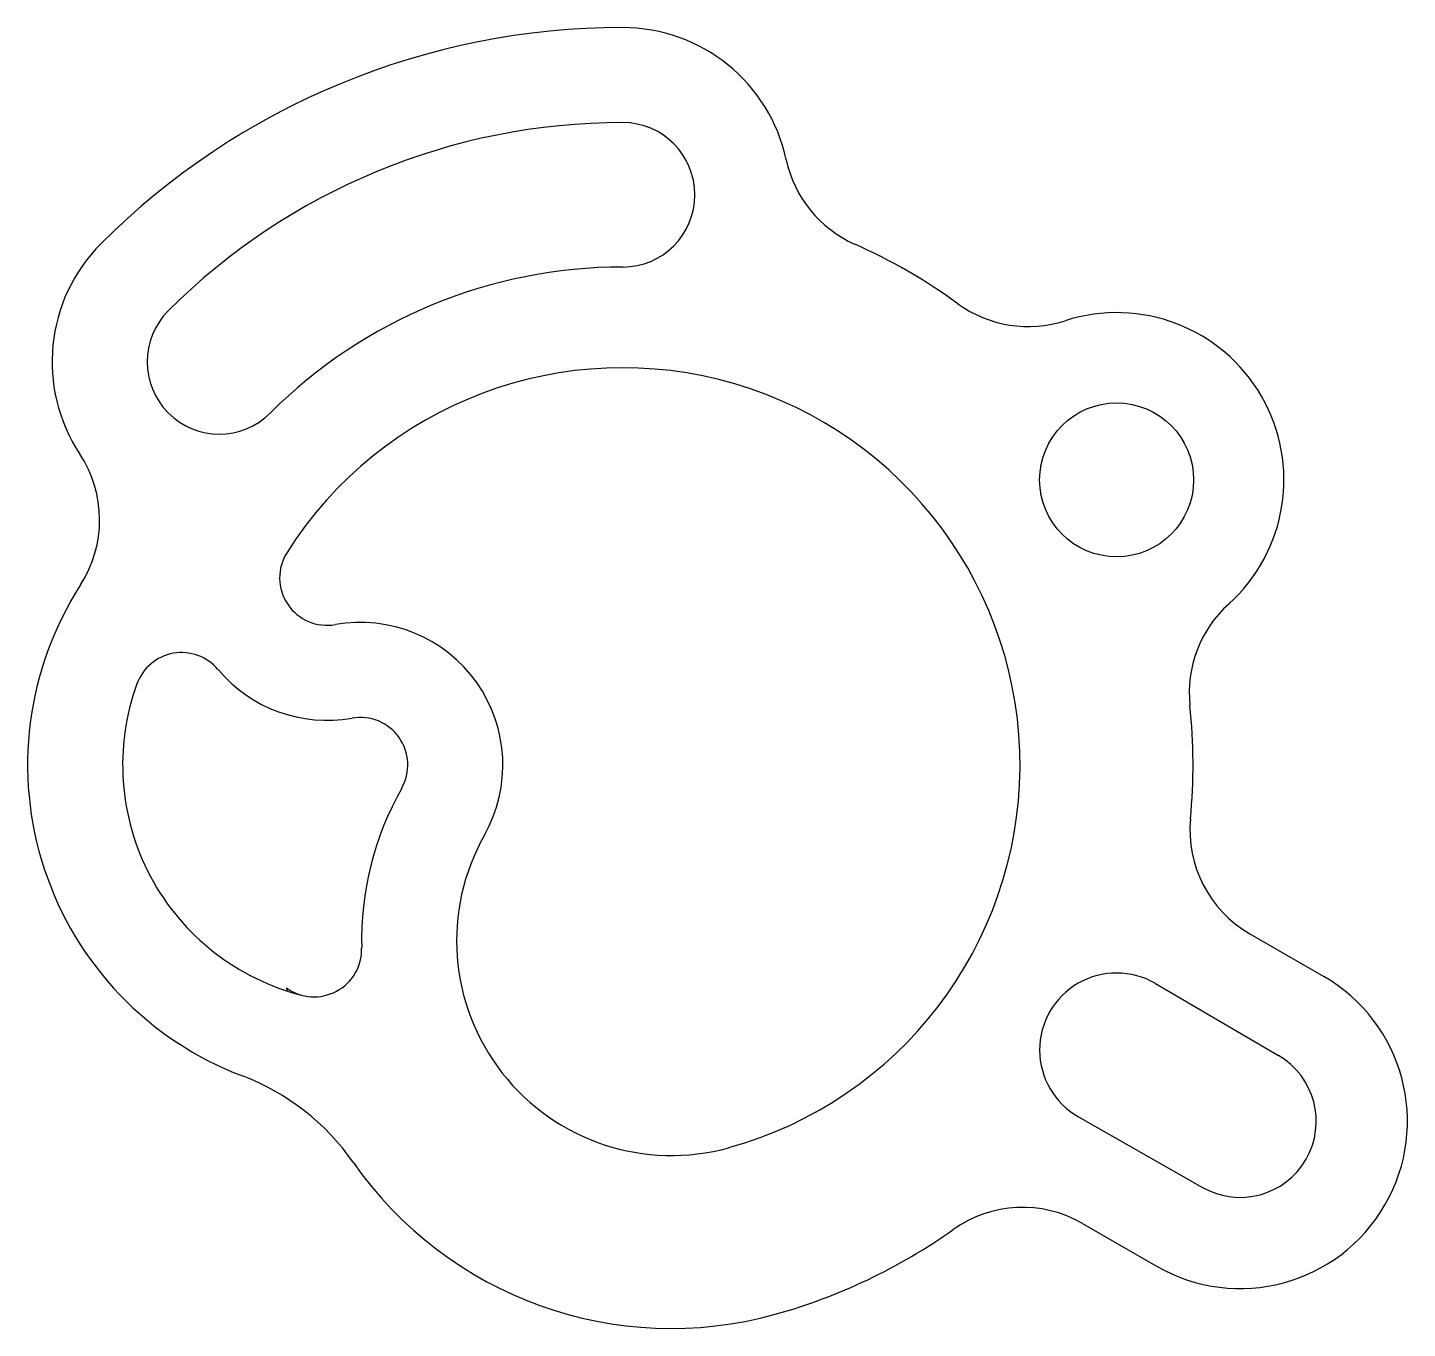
# Model space of a CAD drawing. Header units: inches. Extents: x -3.13 to 4.13, y -2.97 to 3.88.
import ezdxf

# ---------------------------------------------------------------- set-up
doc = ezdxf.new("R2010")
doc.units = ezdxf.units.IN
doc.header["$MEASUREMENT"] = 0

msp = doc.modelspace()

# ---------------------------------------------------------------- linework, layer by layer
for p, q in [((3.2988, -0.8884), (3.6876, -1.1129)), ((2.8027, -1.1505), (3.4499, -1.5294)), ((2.3977, -1.8519), (3.0494, -2.223)), ((2.4188, -2.4126), (2.8076, -2.6371))]:
    msp.add_line(p, q)
msp.add_circle((2.5981, 1.5), 0.405)
for centre, radius, start, end in [((0, 0), 3.88, 90, 135), ((0, 3), 0.88, 12.08484, 90), ((0, 0), 3.38, 90, 135), ((0, 3), 0.38, 270, 90), ((1.4765, 3.3161), 0.63, 192.08484, 245.99858), ((-2.1213, 2.1213), 0.88, 135, 213.46714), ((0, 0), 3, 54.00142, 65.99858), ((0, 0), 2.62, 90, 135), ((2.1336, 2.9368), 0.63, 234.00142, 287.91516), ((-2.1213, 2.1213), 0.38, 135, 315), ((2.5981, 1.5), 0.88, 312.08484, 107.91516), ((0, 0), 2.09, 285.5073, 147.64562), ((-3.381, 1.2886), 0.63, 327.21855, 33.46714), ((-1.5543, 0.9847), 0.25, 147.64562, 280.04071), ((-1.38, 0), 1.75, 147.21855, 249.24559), ((3.6101, 0.3793), 0.63, 132.08484, 185.99858), ((-1.38, 0), 0.75, 330.52464, 100.04071), ((-2.3199, 0.3414), 0.25, 40.04071, 160.04071), ((-1.5543, 0.9847), 0.75, 220.04071, 280.04071), ((-1.38, 0), 1.25, 160.04071, 255.94849), ((0, 0), 3, 354.58092, 5.99858), ((-1.38, 0), 0.25, 330.52464, 100.04071), ((0.2567, -0.9251), 1.63, 150.52464, 181.37234), ((3.6138, -0.3428), 0.63, 174.58092, 240), ((0.2567, -0.9251), 1.13, 150.52464, 285.5073), ((-1.6228, -0.9701), 0.25, 234.44909, 1.37234), ((2.5981, -1.5), 0.405, 59.65622, 240.34378), ((3.2476, -1.875), 0.88, 240, 60), ((0.2567, -0.9251), 2.04, 186.99467, 187.42963), ((0, 0), 2.09, 215.2192, 215.26231), ((3.2476, -1.875), 0.4005, 240.34378, 59.65622), ((-2.4431, -2.8053), 1.25, 34.85566, 69.24559), ((0.2567, -0.9251), 2.04, 214.85566, 285.5073), ((2.1038, -2.9582), 0.63, 60, 125.41908), ((0, 0), 3, 285.5073, 305.41908)]:
    msp.add_arc(centre, radius, start, end)

doc.saveas('drawing.dxf')
